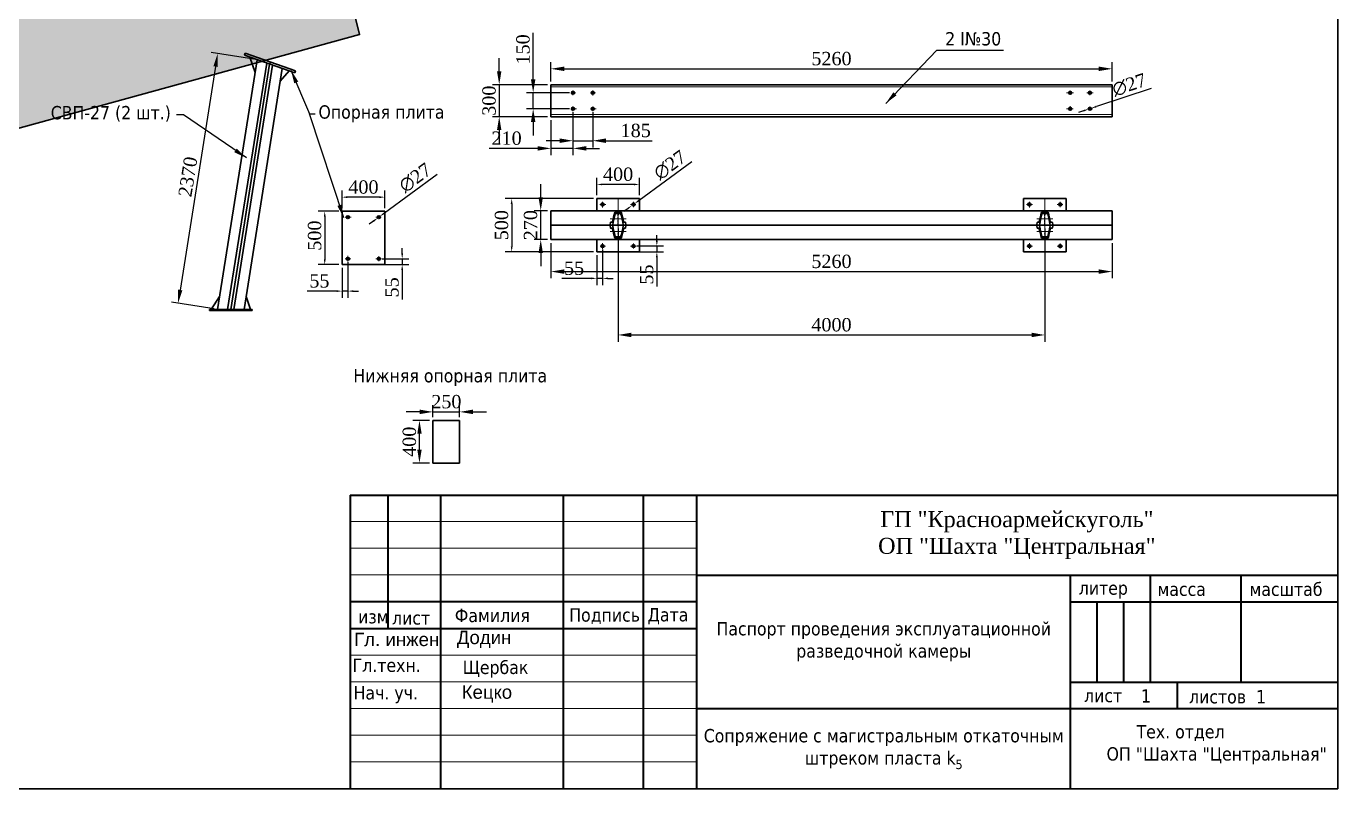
# Model space of a CAD drawing. Header units: millimetres. Extents: x -46762 to 217101, y -107409 to 31524.
# Drawn here: x 149128 to 161422, y -37998 to -30850 of the extents above; entities that cross this region are included whole.
import ezdxf

# ---------------------------------------------------------------- set-up
doc = ezdxf.new("R2010")
doc.units = ezdxf.units.MM
doc.linetypes.add('ACAD_ISO04W100', pattern=[30, 24, -3, 0, -3])
doc.linetypes.add('ACAD_ISO10W100', pattern=[18, 12, -3, 0, -3])
doc.styles.get("Standard").update_dxf_attribs({"font": 'TIMES.TTF'})
doc.dimstyles.new('ISO-25', dxfattribs={"dimscale": 50, "dimtxt": 2.5, "dimasz": 2.5, "dimexe": 1.25, "dimexo": 0.625, "dimtad": 1, "dimdec": 0, "dimtxsty": 'Standard', "dimcen": 2.5, "dimadec": 0, "dimazin": 0, "dimtfac": 1, "dimtdec": 0, "dimtmove": 0, "dimatfit": 3, "dimfxl": 1, "dimarcsym": 0})

# ---------------------------------------------------------------- blocks, each defined once
blk = doc.blocks.new('*D259')
at = {"color": 0, "lineweight": -2}
for p, q in [((151261, -31159), (150861, -31095)), ((150903, -31229), (150572, -33323)), ((150890, -33500), (150490, -33436))]:
    blk.add_line(p, q, dxfattribs=at)
at = {"color": 0, "lineweight": 15}
for points in [[(150883, -31225), (150924, -31232), (150923, -31105)], [(150551, -33319), (150592, -33326), (150552, -33446)]]:
    blk.add_solid(points, dxfattribs=at)
at = {"layer": 'Defpoints', "color": 0, "lineweight": 15}
for p in [(151292, -31163), (150552, -33446), (150921, -33505)]:
    blk.add_point(p, dxfattribs=at)
at = {"color": 0, "insert": (150644, -32261), "char_height": 125, "attachment_point": 5, "rotation": 81}
blk.add_mtext('2370', dxfattribs=at)
blk = doc.blocks.new('*D260')
at = {"color": 0, "lineweight": -2}
for p, q in [((154476, -32434), (154476, -32270)), ((154876, -32434), (154876, -32270)), ((154826, -32333), (154526, -32333))]:
    blk.add_line(p, q, dxfattribs=at)
at = {"color": 0, "lineweight": 15}
for points in [[(154526, -32325), (154526, -32341), (154476, -32333)], [(154826, -32325), (154826, -32341), (154876, -32333)]]:
    blk.add_solid(points, dxfattribs=at)
at = {"layer": 'Defpoints', "color": 0, "lineweight": 15}
for p in [(154476, -32333), (154476, -32465), (154876, -32465)]:
    blk.add_point(p, dxfattribs=at)
at = {"color": 0, "lineweight": 0, "insert": (154676, -32238), "char_height": 125, "attachment_point": 5}
blk.add_mtext('400', dxfattribs=at)
blk = doc.blocks.new('*D254')
at = {"color": 0, "lineweight": -2}
for p, q in [((154444, -32465), (153616, -32465)), ((153679, -32515), (153679, -32915)), ((154444, -32965), (153616, -32965))]:
    blk.add_line(p, q, dxfattribs=at)
at = {"color": 0, "lineweight": 15}
for points in [[(153670, -32515), (153687, -32515), (153679, -32465)], [(153670, -32915), (153687, -32915), (153679, -32965)]]:
    blk.add_solid(points, dxfattribs=at)
at = {"layer": 'Defpoints', "color": 0, "lineweight": 15}
for p in [(154476, -32465), (153679, -32965), (154476, -32965)]:
    blk.add_point(p, dxfattribs=at)
at = {"color": 0, "lineweight": 0, "insert": (153584, -32715), "char_height": 125, "attachment_point": 5, "rotation": 90}
blk.add_mtext('500', dxfattribs=at)
blk = doc.blocks.new('*D261')
at = {"color": 0, "lineweight": -2}
for p, q in [((154531, -32942), (154531, -33276)), ((154476, -32997), (154476, -33276)), ((154426, -33214), (154150, -33214)), ((154531, -33214), (154476, -33214)), ((154581, -33214), (154631, -33214))]:
    blk.add_line(p, q, dxfattribs=at)
at = {"color": 0, "lineweight": 15}
for points in [[(154426, -33205), (154426, -33222), (154476, -33214)], [(154581, -33205), (154581, -33222), (154531, -33214)]]:
    blk.add_solid(points, dxfattribs=at)
at = {"layer": 'Defpoints', "color": 0, "lineweight": 15}
for p in [(154531, -32910), (154476, -32965), (154476, -33214)]:
    blk.add_point(p, dxfattribs=at)
at = {"color": 0, "lineweight": 0, "insert": (154263, -33119), "char_height": 125, "attachment_point": 5}
blk.add_mtext('55', dxfattribs=at)
blk = doc.blocks.new('*D255')
at = {"color": 0, "lineweight": -2}
for p, q in [((155039, -32860), (155039, -32810)), ((154852, -32910), (155102, -32910)), ((155039, -32910), (155039, -32965)), ((154797, -32965), (155102, -32965)), ((155039, -33015), (155039, -33291))]:
    blk.add_line(p, q, dxfattribs=at)
at = {"color": 0, "lineweight": 15}
for points in [[(155031, -32860), (155048, -32860), (155039, -32910)], [(155031, -33015), (155048, -33015), (155039, -32965)]]:
    blk.add_solid(points, dxfattribs=at)
at = {"layer": 'Defpoints', "color": 0, "lineweight": 15}
for p in [(154821, -32910), (155039, -32910), (154766, -32965)]:
    blk.add_point(p, dxfattribs=at)
at = {"color": 0, "lineweight": 0, "insert": (154944, -33178), "char_height": 125, "attachment_point": 5, "rotation": 90}
blk.add_mtext('55', dxfattribs=at)
blk = doc.blocks.new('*D262')
at = {"color": 0, "lineweight": -2}
for p, q in [((155367, -32122), (154872, -32483)), ((154769, -32558), (154729, -32587)), ((154810, -32528), (154832, -32512))]:
    blk.add_line(p, q, dxfattribs=at)
at = {"color": 0, "lineweight": 15}
for points in [[(154764, -32551), (154774, -32564), (154810, -32528)], [(154867, -32476), (154877, -32490), (154832, -32512)]]:
    blk.add_solid(points, dxfattribs=at)
at = {"layer": 'Defpoints', "color": 0, "lineweight": 15}
for p in [(154810, -32528), (154832, -32512)]:
    blk.add_point(p, dxfattribs=at)
at = {"color": 0, "lineweight": 0, "insert": (155163, -32152), "char_height": 125, "attachment_point": 5, "rotation": 36.1046}
blk.add_mtext('∅27', dxfattribs=at)
blk = doc.blocks.new('*D263')
at = {"color": 0, "lineweight": -2}
for p, q in [((154046, -32882), (154046, -33213)), ((159306, -32882), (159306, -33213)), ((154171, -33150), (159181, -33150))]:
    blk.add_line(p, q, dxfattribs=at)
at = {"color": 0, "lineweight": 15}
for points in [[(154171, -33129), (154171, -33171), (154046, -33150)], [(159181, -33129), (159181, -33171), (159306, -33150)]]:
    blk.add_solid(points, dxfattribs=at)
at = {"layer": 'Defpoints', "color": 0, "lineweight": 15}
for p in [(154046, -32850), (159306, -32850), (159306, -33150)]:
    blk.add_point(p, dxfattribs=at)
at = {"color": 0, "lineweight": 0, "insert": (156676, -33055), "char_height": 125, "attachment_point": 5}
blk.add_mtext('5260', dxfattribs=at)
blk = doc.blocks.new('*D264')
at = {"color": 0, "lineweight": -2}
for p, q in [((154676, -32747), (154676, -33807)), ((158676, -32747), (158676, -33807)), ((154801, -33744), (158551, -33744))]:
    blk.add_line(p, q, dxfattribs=at)
at = {"color": 0, "lineweight": 15}
for points in [[(154801, -33723), (154801, -33765), (154676, -33744)], [(158551, -33723), (158551, -33765), (158676, -33744)]]:
    blk.add_solid(points, dxfattribs=at)
at = {"layer": 'Defpoints', "color": 0, "lineweight": 15}
for p in [(154676, -32715), (158676, -32715), (158676, -33744)]:
    blk.add_point(p, dxfattribs=at)
at = {"color": 0, "lineweight": 0, "insert": (156676, -33649), "char_height": 125, "attachment_point": 5}
blk.add_mtext('4000', dxfattribs=at)
blk = doc.blocks.new('*D265')
at = {"color": 0, "lineweight": -2}
for p, q in [((154046, -31367), (154046, -31187)), ((159306, -31367), (159306, -31187)), ((154171, -31249), (159181, -31249))]:
    blk.add_line(p, q, dxfattribs=at)
at = {"color": 0, "lineweight": 15}
for points in [[(154171, -31228), (154171, -31270), (154046, -31249)], [(159181, -31228), (159181, -31270), (159306, -31249)]]:
    blk.add_solid(points, dxfattribs=at)
at = {"layer": 'Defpoints', "color": 0, "lineweight": 15}
for p in [(159306, -31249), (154046, -31398), (159306, -31398)]:
    blk.add_point(p, dxfattribs=at)
at = {"color": 0, "lineweight": 0, "insert": (156676, -31154), "char_height": 125, "attachment_point": 5}
blk.add_mtext('5260', dxfattribs=at)
blk = doc.blocks.new('*D266')
at = {"color": 0, "lineweight": -2}
for p, q in [((153562, -31273), (153562, -31148)), ((154014, -31398), (153499, -31398)), ((153562, -31398), (153562, -31698)), ((154014, -31698), (153499, -31698)), ((153562, -31823), (153562, -31948))]:
    blk.add_line(p, q, dxfattribs=at)
at = {"color": 0, "lineweight": 15}
for points in [[(153541, -31273), (153582, -31273), (153562, -31398)], [(153541, -31823), (153582, -31823), (153562, -31698)]]:
    blk.add_solid(points, dxfattribs=at)
at = {"layer": 'Defpoints', "color": 0, "lineweight": 15}
for p in [(154046, -31398), (153562, -31698), (154046, -31698)]:
    blk.add_point(p, dxfattribs=at)
at = {"color": 0, "lineweight": 0, "insert": (153467, -31548), "char_height": 125, "attachment_point": 5, "rotation": 90}
blk.add_mtext('300', dxfattribs=at)
blk = doc.blocks.new('*D267')
at = {"color": 0, "lineweight": -2}
for p, q in [((153951, -32455), (153951, -32330)), ((154014, -32580), (153888, -32580)), ((153951, -32850), (153951, -32580)), ((154014, -32850), (153888, -32850)), ((153951, -32975), (153951, -33100))]:
    blk.add_line(p, q, dxfattribs=at)
at = {"color": 0, "lineweight": 15}
for points in [[(153930, -32455), (153971, -32455), (153951, -32580)], [(153930, -32975), (153971, -32975), (153951, -32850)]]:
    blk.add_solid(points, dxfattribs=at)
at = {"layer": 'Defpoints', "color": 0, "lineweight": 15}
for p in [(153951, -32580), (154046, -32580), (154046, -32850)]:
    blk.add_point(p, dxfattribs=at)
at = {"color": 0, "lineweight": 0, "insert": (153856, -32715), "char_height": 125, "attachment_point": 5, "rotation": 90}
blk.add_mtext('270', dxfattribs=at)
blk = doc.blocks.new('*D268')
at = {"color": 0, "lineweight": -2}
for p, q in [((154253, -31654), (154253, -32058)), ((154046, -31729), (154046, -32058)), ((153921, -31995), (153467, -31995)), ((154253, -31995), (154046, -31995)), ((154378, -31995), (154503, -31995))]:
    blk.add_line(p, q, dxfattribs=at)
at = {"color": 0, "lineweight": 15}
for points in [[(153921, -31974), (153921, -32016), (154046, -31995)], [(154378, -31974), (154378, -32016), (154253, -31995)]]:
    blk.add_solid(points, dxfattribs=at)
at = {"layer": 'Defpoints', "color": 0, "lineweight": 15}
for p in [(154046, -31698), (154253, -31623), (154046, -31995)]:
    blk.add_point(p, dxfattribs=at)
at = {"color": 0, "lineweight": 0, "insert": (153631, -31900), "char_height": 125, "attachment_point": 5}
blk.add_mtext('210', dxfattribs=at)
blk = doc.blocks.new('*D269')
at = {"color": 0, "lineweight": -2}
for p, q in [((154253, -31654), (154253, -31986)), ((154438, -31654), (154438, -31986)), ((154128, -31923), (154003, -31923)), ((154253, -31923), (154438, -31923)), ((154563, -31923), (154994, -31923))]:
    blk.add_line(p, q, dxfattribs=at)
at = {"color": 0, "lineweight": 15}
for points in [[(154128, -31902), (154128, -31944), (154253, -31923)], [(154563, -31902), (154563, -31944), (154438, -31923)]]:
    blk.add_solid(points, dxfattribs=at)
at = {"layer": 'Defpoints', "color": 0, "lineweight": 15}
for p in [(154253, -31623), (154438, -31623), (154438, -31923)]:
    blk.add_point(p, dxfattribs=at)
at = {"color": 0, "lineweight": 0, "insert": (154841, -31828), "char_height": 125, "attachment_point": 5}
blk.add_mtext('185', dxfattribs=at)
blk = doc.blocks.new('*D270')
at = {"color": 0, "lineweight": -2}
for p, q in [((153880, -31348), (153880, -30912)), ((154222, -31473), (153817, -31473)), ((153880, -31623), (153880, -31473)), ((154222, -31623), (153817, -31623)), ((153880, -31748), (153880, -31873))]:
    blk.add_line(p, q, dxfattribs=at)
at = {"color": 0, "lineweight": 15}
for points in [[(153859, -31348), (153901, -31348), (153880, -31473)], [(153859, -31748), (153901, -31748), (153880, -31623)]]:
    blk.add_solid(points, dxfattribs=at)
at = {"layer": 'Defpoints', "color": 0, "lineweight": 15}
for p in [(153880, -31473), (154253, -31473), (154253, -31623)]:
    blk.add_point(p, dxfattribs=at)
at = {"color": 0, "lineweight": 0, "insert": (153785, -31067), "char_height": 125, "attachment_point": 5, "rotation": 90}
blk.add_mtext('150', dxfattribs=at)
blk = doc.blocks.new('*D256')
at = {"color": 0, "lineweight": -2}
for p, q in [((159671, -31435), (159159, -31603)), ((159038, -31643), (158990, -31658)), ((159085, -31627), (159111, -31619))]:
    blk.add_line(p, q, dxfattribs=at)
at = {"color": 0, "lineweight": 15}
for points in [[(159035, -31635), (159040, -31651), (159085, -31627)], [(159156, -31595), (159161, -31611), (159111, -31619)]]:
    blk.add_solid(points, dxfattribs=at)
at = {"layer": 'Defpoints', "color": 0, "lineweight": 15}
for p in [(159085, -31627), (159111, -31619)]:
    blk.add_point(p, dxfattribs=at)
at = {"color": 0, "lineweight": 0, "insert": (159467, -31400), "char_height": 125, "attachment_point": 5, "rotation": 18.2152}
blk.add_mtext('∅27', dxfattribs=at)
blk = doc.blocks.new('*D271')
at = {"color": 0, "lineweight": -2}
for p, q in [((152089, -32554), (152089, -32390)), ((152439, -32452), (152139, -32452)), ((152489, -32554), (152489, -32390))]:
    blk.add_line(p, q, dxfattribs=at)
at = {"color": 0, "lineweight": 15}
for points in [[(152139, -32444), (152139, -32461), (152089, -32452)], [(152439, -32444), (152439, -32461), (152489, -32452)]]:
    blk.add_solid(points, dxfattribs=at)
at = {"layer": 'Defpoints', "color": 0, "lineweight": 15}
for p in [(152089, -32452), (152089, -32585), (152489, -32585)]:
    blk.add_point(p, dxfattribs=at)
at = {"color": 0, "lineweight": 0, "insert": (152289, -32358), "char_height": 125, "attachment_point": 5}
blk.add_mtext('400', dxfattribs=at)
blk = doc.blocks.new('*D257')
at = {"color": 0, "lineweight": -2}
for p, q in [((152057, -32585), (151864, -32585)), ((151926, -32635), (151926, -33035)), ((152057, -33085), (151864, -33085))]:
    blk.add_line(p, q, dxfattribs=at)
at = {"color": 0, "lineweight": 15}
for points in [[(151918, -32635), (151935, -32635), (151926, -32585)], [(151918, -33035), (151935, -33035), (151926, -33085)]]:
    blk.add_solid(points, dxfattribs=at)
at = {"layer": 'Defpoints', "color": 0, "lineweight": 15}
for p in [(152089, -32585), (151926, -33085), (152089, -33085)]:
    blk.add_point(p, dxfattribs=at)
at = {"color": 0, "lineweight": 0, "insert": (151832, -32813), "char_height": 125, "attachment_point": 5, "rotation": 90}
blk.add_mtext('500', dxfattribs=at)
blk = doc.blocks.new('*D272')
at = {"color": 0, "lineweight": -2}
for p, q in [((152144, -33061), (152144, -33396)), ((152089, -33116), (152089, -33396)), ((152039, -33333), (151762, -33333)), ((152144, -33333), (152089, -33333)), ((152194, -33333), (152244, -33333))]:
    blk.add_line(p, q, dxfattribs=at)
at = {"color": 0, "lineweight": 15}
for points in [[(152039, -33325), (152039, -33341), (152089, -33333)], [(152194, -33325), (152194, -33341), (152144, -33333)]]:
    blk.add_solid(points, dxfattribs=at)
at = {"layer": 'Defpoints', "color": 0, "lineweight": 15}
for p in [(152144, -33030), (152089, -33085), (152089, -33333)]:
    blk.add_point(p, dxfattribs=at)
at = {"color": 0, "lineweight": 0, "insert": (151876, -33238), "char_height": 125, "attachment_point": 5}
blk.add_mtext('55', dxfattribs=at)
blk = doc.blocks.new('*D258')
at = {"color": 0, "lineweight": -2}
for p, q in [((152652, -32980), (152652, -32930)), ((152465, -33030), (152715, -33030)), ((152652, -33030), (152652, -33085)), ((152410, -33085), (152715, -33085)), ((152652, -33135), (152652, -33411))]:
    blk.add_line(p, q, dxfattribs=at)
at = {"color": 0, "lineweight": 15}
for points in [[(152644, -32980), (152661, -32980), (152652, -33030)], [(152644, -33135), (152661, -33135), (152652, -33085)]]:
    blk.add_solid(points, dxfattribs=at)
at = {"layer": 'Defpoints', "color": 0, "lineweight": 15}
for p in [(152434, -33030), (152652, -33030), (152379, -33085)]:
    blk.add_point(p, dxfattribs=at)
at = {"color": 0, "lineweight": 0, "insert": (152557, -33298), "char_height": 125, "attachment_point": 5, "rotation": 90}
blk.add_mtext('55', dxfattribs=at)
blk = doc.blocks.new('*D273')
at = {"color": 0, "lineweight": -2}
for p, q in [((152980, -32241), (152485, -32602)), ((152382, -32677), (152342, -32707)), ((152423, -32648), (152444, -32632))]:
    blk.add_line(p, q, dxfattribs=at)
at = {"color": 0, "lineweight": 50}
for points in [[(152377, -32671), (152387, -32684), (152423, -32648)], [(152480, -32596), (152490, -32609), (152444, -32632)]]:
    blk.add_solid(points, dxfattribs=at)
at = {"layer": 'Defpoints', "color": 0, "lineweight": 50}
for p in [(152423, -32648), (152444, -32632)]:
    blk.add_point(p, dxfattribs=at)
at = {"color": 0, "lineweight": 0, "insert": (152775, -32271), "char_height": 125, "attachment_point": 5, "rotation": 36.1046}
blk.add_mtext('∅27', dxfattribs=at)
blk = doc.blocks.new('*D274')
at = {"color": 0, "lineweight": -2}
for p, q in [((152941, -34514), (152941, -34402)), ((153191, -34514), (153191, -34402)), ((152816, -34465), (152691, -34465)), ((152941, -34465), (153191, -34465)), ((153316, -34465), (153441, -34465))]:
    blk.add_line(p, q, dxfattribs=at)
at = {"color": 0, "lineweight": 15}
for points in [[(152816, -34444), (152816, -34486), (152941, -34465)], [(153316, -34444), (153316, -34486), (153191, -34465)]]:
    blk.add_solid(points, dxfattribs=at)
at = {"layer": 'Defpoints', "color": 0, "lineweight": 15}
for p in [(153191, -34465), (152941, -34545), (153191, -34545)]:
    blk.add_point(p, dxfattribs=at)
at = {"color": 0, "lineweight": 0, "insert": (153066, -34370), "char_height": 125, "attachment_point": 5}
blk.add_mtext('250', dxfattribs=at)
blk = doc.blocks.new('*D275')
at = {"color": 0, "lineweight": -2}
for p, q in [((152909, -34545), (152752, -34545)), ((152814, -34820), (152814, -34670)), ((152909, -34945), (152752, -34945))]:
    blk.add_line(p, q, dxfattribs=at)
at = {"color": 0, "lineweight": 15}
for points in [[(152794, -34670), (152835, -34670), (152814, -34545)], [(152794, -34820), (152835, -34820), (152814, -34945)]]:
    blk.add_solid(points, dxfattribs=at)
at = {"layer": 'Defpoints', "color": 0, "lineweight": 15}
for p in [(152814, -34545), (152941, -34545), (152941, -34945)]:
    blk.add_point(p, dxfattribs=at)
at = {"color": 0, "lineweight": 0, "insert": (152720, -34745), "char_height": 125, "attachment_point": 5, "rotation": 90}
blk.add_mtext('400', dxfattribs=at)

msp = doc.modelspace()

# ---------------------------------------------------------------- hatches: boundary and pattern name
at = {"lineweight": 30, "true_color": 0xffffff}
msp.add_hatch(color=7, dxfattribs=at).paths.add_polyline_path([(150979.59, -25818.48), (152252.65, -30928.56), (147296.3, -32290.86), (146553.48, -27929.29), (147240.81, -25848.69), (148549.65, -25758.48)])
at = {"lineweight": 0}
h = msp.add_hatch(dxfattribs=at)
h.set_pattern_fill('LINE', scale=30, angle=35, style=0)
h.set_pattern_definition([(35, (40037.6, -28500.79), (-54.633156, 78.02423), [])])
edge = h.paths.add_edge_path()
edge.add_line((160295.67, -28915.05), (160295.67, -29214.76))
edge.add_line((154822.73, -29205.22), (160295.67, -29214.76))
edge.add_line((154812.85, -28915.05), (160295.67, -28915.05))
edge.add_line((160470.43, -28915.05), (154746.47, -28915.05))
edge.add_line((154822.73, -29205.22), (152038.1, -29899.51))
edge.add_line((154746.47, -28915.05), (151882.49, -29629.12))
edge.add_line((152037.93, -29899.55), (147992.43, -30908.21))
edge.add_line((151882.49, -29629.12), (147919.68, -30617.16))
edge.add_line((147919.68, -30617.16), (147992.43, -30908.21))

# ---------------------------------------------------------------- linework, layer by layer
at = {"color": 7, "lineweight": 30}
for p, q in [((161421.54, -37998.06), (161421.54, -22414.64)), ((151291.92, -31163.51), (150921.13, -33504.58)), ((151382.16, -31194.67), (151016.3, -33504.58)), ((151410, -31204.28), (151045.67, -33504.58)), ((151437.84, -31213.89), (151075.03, -33504.58)), ((151180.49, -31103.84), (151173.96, -31122.74)), ((151173.96, -31122.74), (151646.57, -31285.97)), ((151652.98, -31267.39), (151180.49, -31103.84)), ((151225.75, -31140.67), (151272.91, -31283.51)), ((151416.52, -31185.38), (151410, -31204.28)), ((151528.07, -31245.05), (151170.2, -33504.58)), ((151594.24, -31267.9), (151509.07, -31365.05)), ((151652.98, -31267.39), (151646.46, -31286.3)), ((154045.71, -31697.93), (154045.71, -31397.93)), ((159305.71, -31697.93), (159305.71, -31397.93)), ((154475.71, -32580.32), (154475.71, -32465.32)), ((154475.71, -32465.32), (154875.71, -32465.32)), ((154875.71, -32465.32), (154875.71, -32580.32)), ((158475.71, -32580.32), (158475.71, -32465.32)), ((158475.71, -32465.32), (158875.71, -32465.32)), ((158875.71, -32465.32), (158875.71, -32580.32)), ((152088.57, -32969.89), (152088.57, -32584.89)), ((152088.57, -32584.89), (152488.57, -32584.89)), ((152488.57, -32584.89), (152488.57, -32969.89)), ((154045.71, -32715.32), (154045.71, -32580.32)), ((154045.71, -32580.32), (154926.76, -32580.32)), ((154045.71, -32580.32), (159305.71, -32580.32)), ((154601.97, -32708.59), (154604.68, -32690.48)), ((154609.61, -32686.32), (154619.16, -32686.32)), ((154650.57, -32592.32), (154700.85, -32592.32)), ((154657.86, -32605.32), (154693.56, -32605.32)), ((154732.26, -32686.32), (154741.81, -32686.32)), ((154749.45, -32708.59), (154746.74, -32690.48)), ((158601.97, -32708.59), (158604.68, -32690.48)), ((158609.61, -32686.32), (158619.16, -32686.32)), ((158650.57, -32592.32), (158700.85, -32592.32)), ((158657.86, -32605.32), (158693.56, -32605.32)), ((158732.26, -32686.32), (158741.81, -32686.32)), ((158749.45, -32708.59), (158746.74, -32690.48)), ((159305.71, -32715.32), (159305.71, -32580.32)), ((154045.71, -32850.32), (154045.71, -32715.32)), ((154045.71, -32715.32), (154926.76, -32715.32)), ((154045.71, -32715.32), (159305.71, -32715.32)), ((154601.97, -32722.05), (154604.68, -32740.16)), ((154607.92, -32715.32), (154620.78, -32715.32)), ((154607.92, -32715.32), (154620.78, -32715.32)), ((154609.61, -32744.32), (154619.16, -32744.32)), ((154730.64, -32715.32), (154743.5, -32715.32)), ((154730.64, -32715.32), (154743.5, -32715.32)), ((154732.26, -32744.32), (154741.81, -32744.32)), ((154749.45, -32722.05), (154746.74, -32740.16)), ((158601.97, -32722.05), (158604.68, -32740.16)), ((158607.92, -32715.32), (158620.78, -32715.32)), ((158607.92, -32715.32), (158620.78, -32715.32)), ((158609.61, -32744.32), (158619.16, -32744.32)), ((158730.64, -32715.32), (158743.5, -32715.32)), ((158730.64, -32715.32), (158743.5, -32715.32)), ((158732.26, -32744.32), (158741.81, -32744.32)), ((158749.45, -32722.05), (158746.74, -32740.16)), ((159305.71, -32850.32), (159305.71, -32715.32)), ((154045.71, -32850.32), (159305.71, -32850.32)), ((154475.71, -32965.32), (154475.71, -32850.32)), ((154650.57, -32838.32), (154700.85, -32838.32)), ((154657.86, -32825.32), (154693.56, -32825.32)), ((154875.71, -32850.32), (154875.71, -32965.32)), ((158475.71, -32965.32), (158475.71, -32850.32)), ((158650.57, -32838.32), (158700.85, -32838.32)), ((158657.86, -32825.32), (158693.56, -32825.32)), ((158875.71, -32850.32), (158875.71, -32965.32)), ((152088.57, -33084.89), (152088.57, -32969.89)), ((152488.57, -32969.89), (152488.57, -33084.89)), ((154875.71, -32965.32), (154475.71, -32965.32)), ((158875.71, -32965.32), (158475.71, -32965.32)), ((152488.57, -33084.89), (152088.57, -33084.89)), ((150845.67, -33504.58), (151045.67, -33504.58)), ((150845.67, -33504.58), (150845.67, -33514.58)), ((151245.67, -33514.58), (150845.67, -33514.58)), ((151045.67, -33504.58), (151245.67, -33504.58)), ((151245.67, -33514.58), (151245.67, -33504.58)), ((152940.71, -34545.31), (152940.71, -34945.31)), ((152940.71, -34545.31), (153065.71, -34545.31)), ((153065.71, -34545.31), (153190.71, -34545.31)), ((153190.71, -34545.31), (153190.71, -34945.31)), ((152940.71, -34945.31), (153065.71, -34945.31)), ((153065.71, -34945.31), (153190.71, -34945.31)), ((139290.3, -37998.06), (161421.54, -37998.06))]:
    msp.add_line(p, q, dxfattribs=at)
at = {"color": 7, "lineweight": 0}
for p, q in [((154253.21, -31496.07), (154253.21, -31455.52)), ((154438.21, -31498.87), (154438.21, -31452.73)), ((158913.21, -31494.53), (158913.21, -31457.69)), ((159098.21, -31495.89), (159098.21, -31457.69)), ((154253.21, -31647.06), (154253.21, -31602.32)), ((154438.21, -31645.66), (154438.21, -31605.12)), ((158913.21, -31643.26), (158913.21, -31599.6)), ((159098.21, -31640.53), (159098.21, -31605.05)), ((154503.52, -32520.32), (154561.11, -32520.32)), ((154530.71, -32549.39), (154530.71, -32495.33)), ((154791.13, -32520.32), (154843.8, -32520.32)), ((154820.71, -32496.79), (154820.71, -32545.01)), ((158503.52, -32520.32), (158561.11, -32520.32)), ((158530.71, -32549.39), (158530.71, -32495.33)), ((158791.13, -32520.32), (158843.8, -32520.32)), ((158820.71, -32496.79), (158820.71, -32545.01)), ((152116.38, -32639.89), (152173.97, -32639.89)), ((152403.98, -32639.89), (152456.66, -32639.89)), ((154600.96, -32656.82), (154750.46, -32656.82)), ((154628.96, -32696.19), (154631.77, -32680.61)), ((158600.96, -32656.82), (158750.46, -32656.82)), ((158628.96, -32696.19), (158631.77, -32680.61)), ((154600.96, -32773.82), (154750.46, -32773.82)), ((154628.96, -32734.46), (154631.77, -32750.03)), ((158600.96, -32773.82), (158750.46, -32773.82)), ((158628.96, -32734.46), (158631.77, -32750.03)), ((154558.92, -32910.32), (154506.44, -32910.32)), ((154530.71, -32937.36), (154530.71, -32882.57)), ((154845.16, -32910.32), (154791.13, -32910.32)), ((154820.71, -32885.49), (154820.71, -32932.98)), ((158558.92, -32910.32), (158506.44, -32910.32)), ((158530.71, -32937.36), (158530.71, -32882.57)), ((158845.16, -32910.32), (158791.13, -32910.32)), ((158820.71, -32885.49), (158820.71, -32932.98)), ((152171.78, -33029.89), (152119.3, -33029.89)), ((152143.57, -33056.93), (152143.57, -33002.13)), ((152458.02, -33029.89), (152403.98, -33029.89)), ((152433.57, -33005.06), (152433.57, -33052.55))]:
    msp.add_line(p, q, dxfattribs=at)
at = {"color": 7, "linetype": 'ACAD_ISO10W100', "lineweight": 0, "ltscale": 10}
for p, q in [((154675.71, -32465.32), (154675.71, -32965.32)), ((158675.71, -32465.32), (158675.71, -32965.32)), ((154875.71, -32715.32), (154475.71, -32715.32)), ((158875.71, -32715.32), (158475.71, -32715.32))]:
    msp.add_line(p, q, dxfattribs=at)
at = {"color": 7, "linetype": 'ACAD_ISO04W100'}
for p, q in [((154675.71, -32718.52), (154675.71, -32588.99)), ((158675.71, -32718.52), (158675.71, -32588.99))]:
    msp.add_line(p, q, dxfattribs=at)
at = {"lineweight": 40}
for p, q in [((152163.39, -35244.68), (152164.2, -37995.51)), ((152164.2, -35245.38), (161414.2, -35245.38)), ((152516.23, -35245.33), (152516.23, -36492.28)), ((153014.87, -37996.15), (153014.87, -35246.15)), ((154164.31, -37996.15), (154164.31, -35246.15)), ((154914.71, -37996.15), (154914.71, -35246.15)), ((155414.22, -37996.15), (155414.22, -35246.15)), ((155412.64, -35994.16), (161412.64, -35994.16)), ((158914.87, -37996.73), (158914.87, -35994.16)), ((159665.21, -36996.73), (159665.21, -35996.73)), ((160515.16, -36996.73), (160515.16, -35996.73)), ((152167.09, -36243.85), (155417.09, -36243.85)), ((158916.86, -36246.56), (161416.86, -36246.56)), ((159164.86, -36996.73), (159164.86, -36246.73)), ((159414.75, -36996.73), (159414.75, -36246.73)), ((152167.09, -36494.44), (155417.09, -36494.44)), ((158916.86, -36997.35), (161416.86, -36997.35)), ((159914.7, -36999.11), (159914.7, -37239.45)), ((155414.42, -37244.81), (161414.42, -37244.81))]:
    msp.add_line(p, q, dxfattribs=at)
at = {"lineweight": 20}
for p, q in [((152167.09, -35493.32), (155417.09, -35493.32)), ((152167.09, -35743.59), (155417.09, -35743.59)), ((152167.09, -35993.87), (155417.09, -35993.87)), ((152167.09, -36744.85), (155417.09, -36744.85)), ((152167.09, -36996.67), (155417.09, -36996.67)), ((152167.09, -37245.52), (155417.09, -37245.52)), ((152167.09, -37494.81), (155417.09, -37494.81)), ((152167.09, -37745.57), (155417.09, -37745.57))]:
    msp.add_line(p, q, dxfattribs=at)
at = {"color": 7, "lineweight": 30, "true_color": 0xffffff}
msp.add_lwpolyline([(150979.59, -25818.48), (152252.65, -30928.56), (147296.3, -32290.86), (146553.48, -27929.29), (147240.81, -25848.69), (148549.65, -25758.48), (150979.59, -25818.48)], dxfattribs=at)
at = {"color": 7, "lineweight": 30}
for points in [[(154045.71, -31397.93), (159305.71, -31397.93)], [(154045.71, -31697.93), (159305.71, -31697.93)], [(150940.14, -33384.58), (150861.13, -33504.58)], [(151189.21, -33384.58), (151230.2, -33504.58)]]:
    msp.add_lwpolyline(points, dxfattribs=at)
at = {"color": 7, "lineweight": 15}
for points in [[(154045.71, -31417.93), (159305.71, -31417.93)], [(154045.71, -31677.93), (159305.71, -31677.93)]]:
    msp.add_lwpolyline(points, dxfattribs=at)
at = {"color": 7, "lineweight": 0}
for points in [[(154234.77, -31472.93), (154278.14, -31472.93)], [(154418.03, -31472.93), (154465.63, -31472.93)], [(158880.33, -31472.93), (158945.03, -31472.93)], [(159069.27, -31472.93), (159127.98, -31472.93)], [(154234.77, -31622.93), (154286.53, -31622.93)], [(154416.63, -31622.93), (154470.28, -31622.93)], [(158877.83, -31622.93), (158940.93, -31622.93)], [(159074.73, -31622.93), (159125.25, -31622.93)]]:
    msp.add_lwpolyline(points, dxfattribs=at)
at = {"color": 7, "lineweight": 30}
for centre in [(154253.21, -31472.93), (154438.21, -31472.93), (158913.21, -31472.93), (159098.21, -31472.93), (154253.21, -31622.93), (154438.21, -31622.93), (158913.21, -31622.93), (159098.21, -31622.93), (154530.71, -32520.32), (154820.71, -32520.32), (158530.71, -32520.32), (158820.71, -32520.32), (152143.57, -32639.89), (152433.57, -32639.89), (154530.71, -32910.32), (154820.71, -32910.32), (158530.71, -32910.32), (158820.71, -32910.32), (152143.57, -33029.89), (152433.57, -33029.89)]:
    msp.add_circle(centre, 13.5, dxfattribs=at)
for centre, radius, start, end in [((154609.61, -32691.32), 5, 89.562747, 172.641177), ((154619.16, -32681.32), 5, 270, 348.246878), ((156535.11, -33099.69), 1956.09, 165.101568, 167.683649), ((155358.24, -32820.37), 739.78, 163.678715, 171.439635), ((154650.57, -32598.32), 6, 88.60642, 165.239319), ((154657.86, -32615.32), 10, 86.351397, 163.464782), ((154693.56, -32615.32), 10, 16.535218, 93.648603), ((154700.85, -32598.32), 6, 14.760681, 91.39358), ((153993.18, -32820.37), 739.78, 8.560365, 16.321285), ((152816.31, -33099.69), 1956.09, 12.316351, 14.898432), ((154732.26, -32681.32), 5, 191.753122, 270), ((154741.81, -32691.32), 5, 7.358823, 90.437253), ((158609.61, -32691.32), 5, 89.562747, 172.641177), ((158619.16, -32681.32), 5, 270, 348.246878), ((160535.11, -33099.69), 1956.09, 165.101568, 167.683649), ((159358.24, -32820.37), 739.78, 163.678715, 171.439635), ((158650.57, -32598.32), 6, 88.60642, 165.239319), ((158657.86, -32615.32), 10, 86.351397, 163.464782), ((158693.56, -32615.32), 10, 16.535218, 93.648603), ((158700.85, -32598.32), 6, 14.760681, 91.39358), ((157993.18, -32820.37), 739.78, 8.560365, 16.321285), ((156816.31, -33099.69), 1956.09, 12.316351, 14.898432), ((158732.26, -32681.32), 5, 191.753122, 270), ((158741.81, -32691.32), 5, 7.358823, 90.437253), ((154607.92, -32709.32), 6, 169.982885, 270.594053), ((154607.92, -32721.32), 6, 89.405947, 190.017115), ((154609.61, -32739.32), 5, 187.358823, 270.437253), ((154619.16, -32749.32), 5, 11.753122, 90), ((154620.78, -32709.32), 6, 270, 351.810768), ((154620.78, -32721.32), 6, 8.189232, 90), ((156535.11, -32330.95), 1956.09, 192.316351, 194.898432), ((155358.24, -32610.27), 739.78, 188.560365, 196.321285), ((154657.86, -32815.32), 10, 196.535218, 273.648603), ((154693.56, -32815.32), 10, 266.351397, 343.464782), ((153993.18, -32610.27), 739.78, 343.678715, 351.439635), ((152816.31, -32330.95), 1956.09, 345.101568, 347.683649), ((154730.64, -32709.32), 6, 188.189232, 270), ((154730.64, -32721.32), 6, 90, 171.810768), ((154732.26, -32749.32), 5, 90, 168.246878), ((154741.81, -32739.32), 5, 269.562747, 352.641177), ((154743.5, -32709.32), 6, 269.405947, 10.017115), ((154743.5, -32721.32), 6, 349.982885, 90.594053), ((158607.92, -32709.32), 6, 169.982885, 270.594053), ((158607.92, -32721.32), 6, 89.405947, 190.017115), ((158609.61, -32739.32), 5, 187.358823, 270.437253), ((158619.16, -32749.32), 5, 11.753122, 90), ((158620.78, -32709.32), 6, 270, 351.810768), ((158620.78, -32721.32), 6, 8.189232, 90), ((160535.11, -32330.95), 1956.09, 192.316351, 194.898432), ((159358.24, -32610.27), 739.78, 188.560365, 196.321285), ((158657.86, -32815.32), 10, 196.535218, 273.648603), ((158693.56, -32815.32), 10, 266.351397, 343.464782), ((157993.18, -32610.27), 739.78, 343.678715, 351.439635), ((156816.31, -32330.95), 1956.09, 345.101568, 347.683649), ((158730.64, -32709.32), 6, 188.189232, 270), ((158730.64, -32721.32), 6, 90, 171.810768), ((158732.26, -32749.32), 5, 90, 168.246878), ((158741.81, -32739.32), 5, 269.562747, 352.641177), ((158743.5, -32709.32), 6, 269.405947, 10.017115), ((158743.5, -32721.32), 6, 349.982885, 90.594053), ((154650.57, -32832.32), 6, 194.760681, 271.39358), ((154700.85, -32832.32), 6, 268.60642, 345.239319), ((158650.57, -32832.32), 6, 194.760681, 271.39358), ((158700.85, -32832.32), 6, 268.60642, 345.239319)]:
    msp.add_arc(centre, radius, start, end, dxfattribs=at)

# ---------------------------------------------------------------- texts
for s, insert, char_height, width, attachment_point in [('\\A1;{\\fTahoma|b0|i0|c204|p34;2\\fTahoma|b0|i0|c0|p34; I\\fTahoma|b0|i0|c204|p34;№30 }', (158004.54, -30968.53), 125, 3737.9383, 5), ('\\A1;{\\fTahoma|b0|i0|c204|p34;СВП-27 (2 шт.)}', (149921.06, -31671.55), 125, 3737.9383, 5), ('\\A1;{\\fTahoma|b0|i0|c204|p34;Опорная плита}', (152458.28, -31671.55), 125, 3737.9383, 5), ('\\A1;{\\fTahoma|b0|i0|c204|p34;Нижняя опорная плита}', (153102.89, -34143.46), 125, 3737.9383, 5), ('ГП "Красноармейскуголь"\\PОП "Шахта "Центральная"', (158413.43, -35620.15), 150, 5998.41, 5), ('\\A1;{\\fTahoma|b0|i0|c204|p34;Паспорт проведения эксплуатационной разведочной камеры }', (157165.98, -36619.34), 125, 3497.78, 5), ('{\\fArial|b0|i0|c204|p34;Гл. инжен}', (152201.95, -36535.42), 125, 781.6449, 1), ('{\\fArial|b0|i0|c204|p34;  Додин}', (153067.34, -36516.82), 125, 1060.803, 1), ('{\\fArial|b0|i0|c204|p34;   Кецко}', (153064.69, -37029.45), 125, 1077.805, 1), ('\\A1;{\\fTahoma|b0|i0|c204|p34;Сопряжение с магистральным откаточным штреком пласта \\fTahoma|b0|i0|c0|p34;k\\H0.7x;\\S^ 5;}', (157165.98, -37625.59), 125, 3497.78, 5)]:
    msp.add_mtext(s, dxfattribs=dict(insert=insert, char_height=char_height, width=width, attachment_point=attachment_point))
at = {"linetype": 'Continuous', "lineweight": 30, "char_height": 125, "attachment_point": 1}
for s, insert, width in [('{\\fTahoma|b0|i0|c204|p32;литер}', (158993.87, -36053.79), 679.365), ('{\\fTahoma|b0|i0|c204|p32;масса}', (159731.13, -36064.84), 774.78), ('{\\fTahoma|b0|i0|c204|p32;масштаб}', (160593.69, -36064.84), 801.495), ('{\\fTahoma|b0|i0|c204|p32;изм}', (152238.91, -36322.37), 322.785), ('{\\fTahoma|b0|i0|c204|p32;лист}', (152557.04, -36333.98), 469.085), ('{\\fTahoma|b0|i0|c204|p32;Фамилия}', (153145.64, -36310.77), 1119.3), ('{\\fTahoma|b0|i0|c204|p32;Подпись}', (154218.17, -36306.13), 717.56), ('{\\fTahoma|b0|i0|c204|p32;Дата}', (154952.91, -36303.81), 469.085), ('{\\fTahoma|b0|i0|c204|p32;лист}', (159043.22, -37061.59), 685.245), ('{\\fTahoma|b0|i0|c204|p32;листов  1}', (160027.57, -37072.46), 804.89)]:
    msp.add_mtext(s, dxfattribs=dict(at, insert=insert, width=width))
at = {"lineweight": 40, "char_height": 125, "attachment_point": 1}
for s, insert, width in [('{\\fTahoma|b0|i0|c204|p32; Гл.техн.}', (152140.79, -36777.14), 817), ('{\\fTahoma|b0|i0|c204|p32;Щербак}', (153219.14, -36797.25), 652.505), ('{\\fTahoma|b0|i0|c204|p32;      Тех. отдел\\PОП "Шахта "Центральная"}', (159254.31, -37400.11), 2136.3132)]:
    msp.add_mtext(s, dxfattribs=dict(at, insert=insert, width=width))
at = {"linetype": 'Continuous', "lineweight": 40, "insert": (152149.81, -37035.82), "char_height": 125, "width": 787.03, "attachment_point": 1}
msp.add_mtext('{\\fTahoma|b0|i0|c204|p32; Нач. уч.}', dxfattribs=at)
at = {"lineweight": 15, "insert": (159576.85, -37066.08), "char_height": 125, "width": 273.265, "attachment_point": 1}
msp.add_mtext('{\\fTahoma|b0|i0|c204|p32;1}', dxfattribs=at)

# ---------------------------------------------------------------- dimensions: what is measured, and where the dimension line sits
at = {"color": 7, "lineweight": 0}
for base, p1, p2, picture, middle in [((153879.78, -31472.93), (154253.21, -31622.93), (154253.21, -31472.93), '*D270', (153784.94, -31067.36)), ((152814.34, -34545.31), (152940.71, -34945.31), (152940.71, -34545.31), '*D275', (152719.51, -34745.31))]:
    dim = msp.add_linear_dim(base=base, p1=p1, p2=p2, angle=90, dimstyle='ISO-25', dxfattribs=at)
    dim.commit()
    dim.dimension.update_dxf_attribs({"geometry": picture, "text_midpoint": middle})
at = {"color": 7}
dim = msp.add_aligned_dim(p1=(151291.93, -31163.48), p2=(150921.13, -33504.58), distance=-373.52, dimstyle='ISO-25', dxfattribs=at)
dim.commit()
dim.dimension.update_dxf_attribs({"geometry": '*D259', "text_midpoint": (150643.76, -32260.73)})
at = {"color": 7, "lineweight": 0}
for base, p1, p2, picture, middle in [((159305.71, -31249.24), (154045.71, -31397.93), (159305.71, -31397.93), '*D265', (156675.71, -31154.41)), ((154438.21, -31923.31), (154253.21, -31622.93), (154438.21, -31622.93), '*D269', (154840.99, -31828.48)), ((158675.71, -33744.28), (154675.71, -32715.32), (158675.71, -32715.32), '*D264', (156675.71, -33649.45)), ((159305.71, -33150.03), (154045.71, -32850.32), (159305.71, -32850.32), '*D263', (156675.71, -33055.2))]:
    dim = msp.add_linear_dim(base=base, p1=p1, p2=p2, dimstyle='ISO-25', dxfattribs=at)
    dim.commit()
    dim.dimension.update_dxf_attribs({"geometry": picture, "text_midpoint": middle})
for base, p1, p2, picture, middle in [((153561.62, -31697.93), (154045.71, -31397.93), (154045.71, -31697.93), '*D266', (153561.62, -31547.93)), ((153950.66, -32580.32), (154045.71, -32850.32), (154045.71, -32580.32), '*D267', (153950.66, -32715.32))]:
    dim = msp.add_linear_dim(base=base, p1=p1, p2=p2, angle=90, dimstyle='ISO-25', dxfattribs=at)
    dim.commit()
    dim.dimension.update_dxf_attribs({"geometry": picture, "text_midpoint": middle, "dimtype": 160})
for p1, p2, picture, middle in [((159085.39, -31627.15), (159111.03, -31618.71), '*D256', (159496.93, -31491.72)), ((154809.8, -32528.28), (154831.62, -32512.37), '*D262', (155219.43, -32229.52)), ((152422.66, -32647.84), (152444.48, -32631.93), '*D273', (152832.29, -32349.09))]:
    dim = msp.add_diameter_dim_2p(p1=p1, p2=p2, dimstyle='ISO-25', override={"dimasz": 1}, dxfattribs=at)
    dim.commit()
    dim.dimension.update_dxf_attribs({"geometry": picture, "text_midpoint": middle, "dimtype": 163})
dim = msp.add_linear_dim(base=(154045.71, -31995.09), p1=(154253.21, -31622.93), p2=(154045.71, -31697.93), text='210', dimstyle='ISO-25', dxfattribs=at)
dim.commit()
dim.dimension.update_dxf_attribs({"geometry": '*D268', "text_midpoint": (153631.3, -31900.26)})
for base, p1, p2, picture, middle in [((154475.71, -32332.86), (154875.71, -32465.32), (154475.71, -32465.32), '*D260', (154675.71, -32238.03)), ((152088.57, -32452.43), (152488.57, -32584.89), (152088.57, -32584.89), '*D271', (152288.57, -32357.6)), ((154475.71, -33213.59), (154530.71, -32910.32), (154475.71, -32965.32), '*D261', (154262.67, -33118.76)), ((152088.57, -33333.16), (152143.57, -33029.89), (152088.57, -33084.89), '*D272', (151875.53, -33238.33))]:
    dim = msp.add_linear_dim(base=base, p1=p1, p2=p2, dimstyle='ISO-25', override={"dimasz": 1}, dxfattribs=at)
    dim.commit()
    dim.dimension.update_dxf_attribs({"geometry": picture, "text_midpoint": middle})
for base, p1, p2, picture, middle in [((153678.79, -32965.32), (154475.71, -32465.32), (154475.71, -32965.32), '*D254', (153678.79, -32715.32)), ((151926.42, -33084.89), (152088.57, -32584.89), (152088.57, -33084.89), '*D257', (151926.42, -32812.83)), ((155039.33, -32910.32), (154765.71, -32965.32), (154820.71, -32910.32), '*D255', (155039.33, -33178.36)), ((152652.19, -33029.89), (152378.57, -33084.89), (152433.57, -33029.89), '*D258', (152652.19, -33297.92))]:
    dim = msp.add_linear_dim(base=base, p1=p1, p2=p2, angle=270, dimstyle='ISO-25', override={"dimasz": 1}, dxfattribs=at)
    dim.commit()
    dim.dimension.update_dxf_attribs({"geometry": picture, "text_midpoint": middle, "dimtype": 160})
dim = msp.add_linear_dim(base=(153190.71, -34464.82), p1=(152940.71, -34545.31), p2=(153190.71, -34545.31), dimstyle='ISO-25', dxfattribs=at)
dim.commit()
dim.dimension.update_dxf_attribs({"geometry": '*D274', "text_midpoint": (153065.71, -34464.82), "dimtype": 160})

# ---------------------------------------------------------------- leaders
at = {"color": 7, "lineweight": 13}
msp.add_leader([(157184.66, -31573.81), (157663.65, -31073.84), (158289.86, -31073.84)], dimstyle='ISO-25', override={"dimgap": 0.625, "dimtad": 0}, dxfattribs=at)
at = {"color": 7, "lineweight": 15}
for points in [[(151610.11, -31261.88), (151785.01, -31671.65), (151836.62, -31671.65)], [(151192.76, -32084.53), (150602.53, -31680.11), (150538.09, -31680.11)], [(152103.95, -32646.68), (151785.01, -31671.65)]]:
    msp.add_leader(points, dimstyle='ISO-25', override={"dimgap": 0.625, "dimtad": 0}, dxfattribs=at)

doc.saveas('drawing.dxf')
